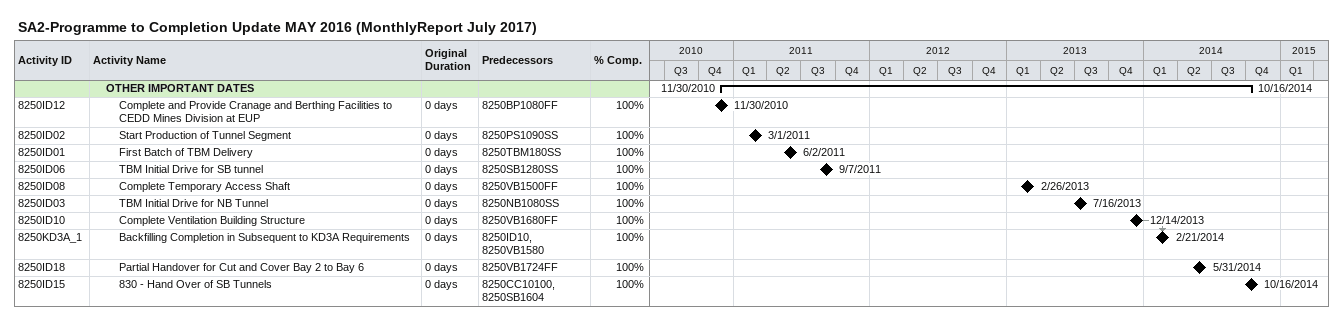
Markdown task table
SA2-Programme to Completion Update MAY 2016 (MonthlyReport July 2017)

| ID | Level | Task | Original duration | Start | Finish | Predecessors | % complete |
|---|---|---|---|---|---|---|---|
|  | 2 | **OTHER IMPORTANT DATES** |  | 2010-11-30 | 2014-10-16 |  |  |
| 8250ID12 | 3 | Complete and Provide Cranage and Berthing Facilities to CEDD Mines Division at EUP | 0d | 2010-11-30 | 2010-11-30 | 8250BP1080FF | 100 |
| 8250ID02 | 3 | Start Production of Tunnel Segment | 0d | 2011-03-01 | 2011-03-01 | 8250PS1090SS | 100 |
| 8250ID01 | 3 | First Batch of TBM Delivery | 0d | 2011-06-02 | 2011-06-02 | 8250TBM180SS | 100 |
| 8250ID06 | 3 | TBM Initial Drive for SB tunnel | 0d | 2011-09-07 | 2011-09-07 | 8250SB1280SS | 100 |
| 8250ID08 | 3 | Complete Temporary Access Shaft | 0d | 2013-02-26 | 2013-02-26 | 8250VB1500FF | 100 |
| 8250ID03 | 3 | TBM Initial Drive for NB Tunnel | 0d | 2013-07-16 | 2013-07-16 | 8250NB1080SS | 100 |
| 8250ID10 | 3 | Complete Ventilation Building Structure | 0d | 2013-12-14 | 2013-12-14 | 8250VB1680FF | 100 |
| 8250KD3A_1 | 3 | Backfilling Completion in Subsequent to KD3A Requirements | 0d | 2014-02-21 | 2014-02-21 | 8250ID10, 8250VB1580 | 100 |
| 8250ID18 | 3 | Partial Handover for Cut and Cover Bay 2 to Bay 6 | 0d | 2014-05-31 | 2014-05-31 | 8250VB1724FF | 100 |
| 8250ID15 | 3 | 830 - Hand Over of SB Tunnels | 0d | 2014-10-16 | 2014-10-16 | 8250CC10100, 8250SB1604 | 100 |
